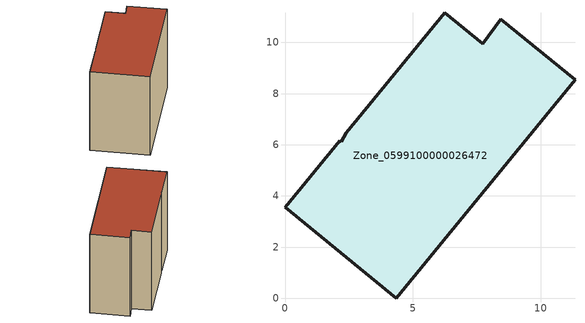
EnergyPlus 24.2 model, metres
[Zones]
Zone_0599100000026472
 floor ground (C_G): 0,3.55 2.14,6.17 2.19,6.12 2.39,6.46 6.23,11.16 7.72,9.94 8.43,10.9 11.33,8.54 4.35,0 z0
 wall outside (C_F): 2.19,6.12 2.14,6.17 0,3.55 4.35,0 11.33,8.54 8.43,10.9 7.72,9.94 6.23,11.16 2.39,6.46 2.19,6.12 z0:8.77
 roof outside (C_R): 2.14,6.17 0,3.55 4.35,0 11.33,8.54 8.43,10.9 7.72,9.94 6.23,11.16 2.39,6.46 2.19,6.12 z8.77
[BUILDING]
Pand.0599100000026472: North Axis=0; Terrain=City; Loads Convergence Tolerance Value=0.04; Temperature Convergence Tolerance Value=0.4; Solar Distribution=FullExterior; Maximum Number of Warmup Days=25; Minimum Number of Warmup Days=1
[Site:Location]
Rotterdam.The.Hague.AP_ZH_NLD Design_Conditions: Latitude=51.96; Longitude=4.45; Time Zone=1; Elevation=-4.5
[SITE:GROUNDTEMPERATURE:BUILDINGSURFACE]
18, 18, 18, 18, 18, 18, 18, 18, 18, 18, 18, 18
[MATERIAL] Thermal Absorptance=0.9; Solar Absorptance=0.7; Visible Absorptance=0.7
Name | Roughness | Thickness | Conductivity | Density | Specific Heat
G.TC.1946 | MediumSmooth | 0.15 | 1 | 540 | 1210
F.TC.1946 | Rough | 0.3 | 0.857143 | 1920 | 840
R.TC.1946 | MediumRough | 0.2 | 0.909091 | 1500 | 1000
[CONSTRUCTION]
C_G: G.TC.1946
C_F: F.TC.1946
C_R: R.TC.1946
[ZONE]
Zone_0599100000026472: Type=1; Multiplier=1; Ceiling Height=Autocalculate; Volume=Autocalculate; Floor Area=autocalculate; Part of Total Floor Area=Yes
[ZONEINFILTRATION:DESIGNFLOWRATE]
Infil_Zone_0599100000026472: Zone or ZoneList or Space or SpaceList=Zone_0599100000026472; Schedule=AlwaysOn; Design Flow Rate Calculation Method=Flow/Area; Flow Rate per Floor Area=0.003; Constant Term Coefficient=1; Temperature Term Coefficient=0; Velocity Term Coefficient=0; Velocity Squared Term Coefficient=0
[HVACTEMPLATE:ZONE:IDEALLOADSAIRSYSTEM]
Zone_0599100000026472: Maximum Heating Supply Air Temperature=50; Minimum Cooling Supply Air Temperature=13; Maximum Heating Supply Air Humidity Ratio=0.0156; Minimum Cooling Supply Air Humidity Ratio=0.0077; Heating Limit=NoLimit; Cooling Limit=NoLimit; Dehumidification Control Type=ConstantSensibleHeatRatio; Cooling Sensible Heat Ratio=0.7; Dehumidification Setpoint=60; Humidification Control Type=None; Humidification Setpoint=30; Outdoor Air Method=None; Outdoor Air Flow Rate per Person=0.00944; Outdoor Air Flow Rate per Zone Floor Area=0; Outdoor Air Flow Rate per Zone=0; Demand Controlled Ventilation Type=None; Outdoor Air Economizer Type=NoEconomizer; Heat Recovery Type=None; Sensible Heat Recovery Effectiveness=0.7; Latent Heat Recovery Effectiveness=0.65
[ZONECONTROL:THERMOSTAT]
ThermostatControl_Zone_0599100000026472: Zone or ZoneList=Zone_0599100000026472; Control Type Schedule=DualSetpointControlType; Control 1=Thermostat_Zone_0599100000026472; Temperature Difference Between Cutout And Setpoint=0
[THERMOSTATSETPOINT:DUALSETPOINT]
Thermostat_Zone_0599100000026472: Heating Setpoint Temperature Schedule=HeatingSetpoint_Zone_0599100000026472; Cooling Setpoint Temperature Schedule=CoolingSetpoint_Zone_0599100000026472
[SCHEDULE:COMPACT]
HeatingSetpoint_Zone_0599100000026472: Through: 12/31, For: AllDays, Until: 24:00, 21
CoolingSetpoint_Zone_0599100000026472: Through: 12/31, For: AllDays, Until: 24:00, 24
DualSetpointControlType: Through: 12/31, For: AllDays, Until: 24:00, 4
AlwaysOn: Through: 12/31, For: AllDays, Until: 24:00, 1
